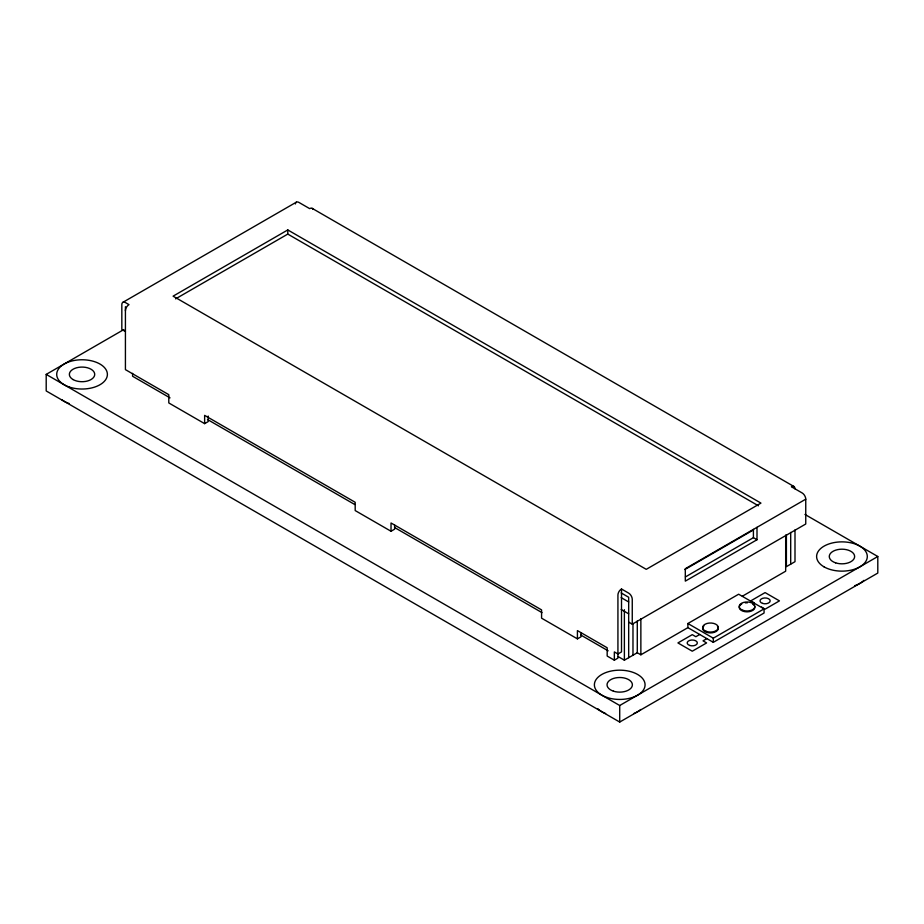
<?xml version="1.0" encoding="UTF-8"?>
<svg xmlns="http://www.w3.org/2000/svg" width="924" height="924" viewBox="0 0 924 924"><rect width="100%" height="100%" fill="white"/><g stroke="black" fill="none" stroke-linecap="round" stroke-linejoin="round"><path stroke-width="1.39" d="M122.88 302.333L296.373 202.16M287.791 229.937L173.088 296.165L646.246 569.334L760.949 503.106L287.791 229.937L287.791 234.084L758.454 505.809M175.583 298.868L287.791 234.084M804.943 514.437L877.8 556.502L877.8 573.065L619.715 722.06L46.2 390.944L46.2 374.393L123.851 329.556M125.421 306.722L125.421 369.635L168.792 394.675L168.792 402.945L204.631 423.642L208.223 421.575L208.223 416.054M204.631 423.642L204.631 415.361L355.186 502.286L355.186 510.568L391.025 531.254L394.617 529.186L394.617 525.051M794.998 488.831A5.07 2.922 -60 0 0 791.418 486.763L802.171 492.966A5.07 2.922 60 0 1 805.751 499.179L685.308 568.71L685.308 581.127L756.999 539.743L756.999 527.327M684.846 569.531L753.487 529.902M391.025 531.254L391.025 522.984L541.579 609.898L541.579 618.179L577.419 638.865L581 636.798L581 632.663M685.435 576.923L753.418 537.676L756.999 539.743M628.678 622.106L632.259 624.174L805.751 524.012L805.751 499.179M577.419 638.865L577.419 630.595L607.172 647.77L607.172 656.052L614.345 660.186L617.925 658.119L617.925 595.079A4.92 2.841 -60 0 1 621.506 588.992L628.678 593.139A5.07 2.922 60 0 1 632.259 599.341L632.259 624.174M618.133 656.583L624.381 660.186L637.283 652.737L640.863 654.804L687.895 627.65L713.305 642.33L764.067 613.028L764.067 608.881L738.646 594.213L687.895 623.515L687.895 627.65M742.365 596.211L785.677 571.194L785.677 535.135M699.722 634.488L695.853 636.717L692.272 634.649L677.927 642.931L692.272 651.201L706.606 642.931L703.025 640.852L706.895 638.623M687.895 623.515L713.305 638.184L764.067 608.881M46.2 374.393L619.715 705.509L877.8 556.502M312.197 208.374L793.947 486.509M754.354 602.945L750.762 600.877L765.107 592.596L779.44 600.877L765.107 609.159L761.515 607.08M621.182 592.942L628.678 597.274L628.678 657.703M621.182 597.632L628.678 601.963M621.182 609.505L628.678 613.825M125.421 331.554L121.829 329.487L121.829 304.643A5.07 2.922 60 0 1 125.421 302.575L129.002 304.643A4.92 2.841 -60 0 0 125.421 310.73M170.028 397.874L132.582 376.253L132.582 373.365M207.473 419.496L354.77 504.527M394.71 527.592L541.995 612.624M580.688 634.961L608.154 650.819M794.998 529.937L794.998 561.677L786.393 566.643L786.393 534.904M790.701 532.42L790.701 564.16M753.418 529.394L753.418 537.676M713.305 638.184L713.305 642.33M640.863 618.734L640.863 654.804M637.283 620.997L637.283 652.737M632.975 623.481L632.975 655.22M624.381 609.69L624.381 660.186M621.506 588.992L621.506 651.905L617.925 653.973L614.345 651.905L614.345 660.186M619.715 705.509L619.715 722.06M717.474 626.333A7.854 4.539 0 0 1 710.002 632.905A7.854 4.539 0 0 1 703.892 625.883M754.689 606.34A7.842 4.528 0 0 1 744.675 611.63A7.842 4.528 0 0 1 741.741 603.973M745.345 602.898A7.842 4.528 0 0 1 747.389 602.794M752.817 604.261A7.842 4.528 0 0 1 753.996 605.232M312.97 209.263A5.07 2.922 -60 0 0 309.656 208.628L298.902 202.414A5.07 2.922 60 0 0 295.357 203.961M863.905 580.376A25.341 14.634 0 0 1 854.631 585.735M640.794 709.493A25.341 14.634 0 0 1 633.795 713.536M605.647 713.536A25.341 14.634 0 0 1 597.77 708.685M69.369 403.615A25.341 14.634 0 0 1 61.931 399.861M706.144 631.335A7.854 4.539 0 0 0 718.306 627.812A7.854 4.539 0 0 0 706.929 623.492A7.854 4.539 0 0 0 706.144 631.335M742.815 610.302A7.842 4.528 0 0 0 754.862 606.687A7.842 4.528 0 0 0 743.427 602.471A7.842 4.528 0 0 0 742.815 610.302M607.045 697.481A25.341 14.634 0 0 0 645.067 684.811A25.341 14.634 0 0 0 607.045 672.141A25.341 14.634 0 0 0 607.045 697.481M613.386 691.152A12.67 7.311 0 0 0 632.386 684.811A12.67 7.311 0 0 0 613.386 678.482A12.67 7.311 0 0 0 613.386 691.152M824.035 566.851A25.341 14.634 0 0 0 866.435 560.291A25.341 14.634 0 0 0 835.4 542.365A25.341 14.634 0 0 0 824.035 566.851M835.619 562.843A12.67 7.311 0 0 0 854.631 556.502A12.67 7.311 0 0 0 835.619 550.173A12.67 7.311 0 0 0 835.619 562.843M762.566 603.407A5.07 2.922 0 0 0 770.177 600.877A5.07 2.922 0 0 0 762.566 598.336A5.07 2.922 0 0 0 762.566 603.407M689.731 645.46A5.07 2.922 0 0 0 697.331 642.931A5.07 2.922 0 0 0 689.731 640.39A5.07 2.922 0 0 0 689.731 645.46M69.369 387.064A25.341 14.634 0 0 0 107.392 374.393A25.341 14.634 0 0 0 69.369 361.723A25.341 14.634 0 0 0 69.369 387.064M73.088 379.568A12.67 7.311 0 0 0 94.283 376.287A12.67 7.311 0 0 0 78.759 367.325A12.67 7.311 0 0 0 73.088 379.568"/></g></svg>
